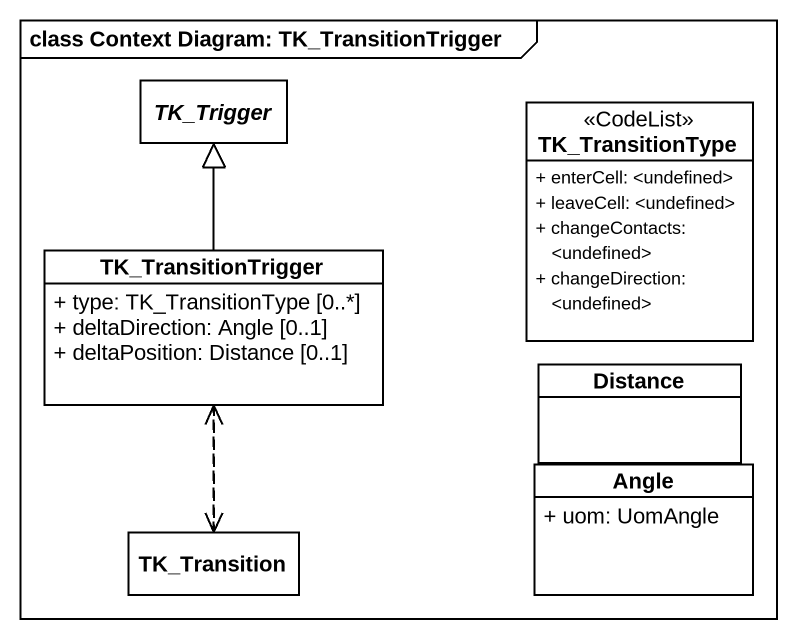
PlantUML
@startuml
mainframe class Context Diagram: TK_TransitionTrigger
hide circle
hide empty members
skinparam classAttributeIconSize 0
abstract class TK_Trigger
class TK_TransitionType <<CodeList>> {
  + enterCell: <undefined>
  + leaveCell: <undefined>
  + changeContacts: <undefined>
  + changeDirection: <undefined>
}
class TK_TransitionTrigger {
  + type: TK_TransitionType [0..*]
  + deltaDirection: Angle [0..1]
  + deltaPosition: Distance [0..1]
}
class Distance
class Angle {
  + uom: UomAngle
}
class TK_Transition
TK_TransitionTrigger -up-|> TK_Trigger
TK_TransitionTrigger ..> TK_Transition
TK_Transition .up.> TK_TransitionTrigger
@enduml
